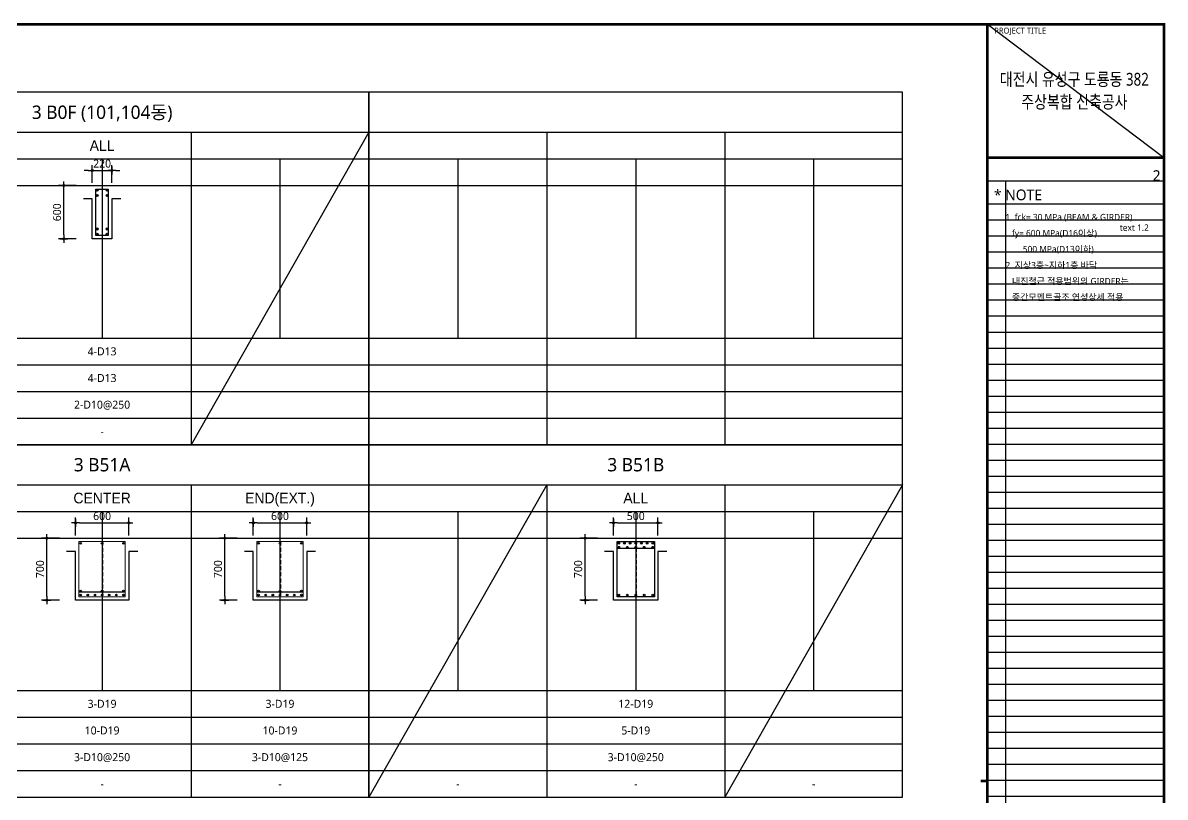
# Model space of a CAD drawing. Header units: millimetres. Extents: x 0 to 252030, y -124740 to 196020.
# Drawn here: x 37062 to 49905, y 151250 to 159960 of the extents above; entities that cross this region are included whole.
import ezdxf
from ezdxf.enums import TextEntityAlignment as Align

# ---------------------------------------------------------------- set-up
doc = ezdxf.new("R2010")
doc.units = ezdxf.units.MM
doc.header["$LTSCALE"] = 30
doc.linetypes.add('HID', pattern=[2.3, 1.5, -0.8])
doc.layers.get('DEFPOINTS').update_dxf_attribs({"color": 142})
for name, color, linetype in [('0-SEC1', 3, 'Continuous'), ('CON', 2, 'Continuous'), ('DIM', 7, 'Continuous'), ('ETC', 7, 'Continuous'), ('S-철근', 3, 'Continuous'), ('SHEET', 7, 'Continuous'), ('TEX', 3, 'Continuous'), ('TXT', 3, 'Continuous'), ('XR-FORM_(도룡동)$0$AA-SHEET', 9, 'Continuous'), ('XR-FORM_(도룡동)$0$Sheet', 7, 'Continuous'), ('XR-FORM_(도룡동)$0$Sheet-text', 3, 'Continuous')]:
    doc.layers.add(name, color=color, linetype=linetype)
doc.layers.add('Stirrup', color=1, linetype='Continuous', lineweight=0)
doc.layers.add('TieBar', color=7, linetype='HID', lineweight=0)
doc.styles.get("Standard").update_dxf_attribs({"font": 'malgun.ttf'})
doc.styles.add('XR-FORM_(도룡동)$3$맑은고딕', font='malgun.ttf')
doc.styles.add('돋움', font='Dotum.ttf')
doc.styles.add('맑은 고딕', font='malgun.ttf')
doc.dimstyles.new('30NDIM', dxfattribs={"dimscale": 50, "dimtxt": 3, "dimasz": 1.5, "dimexe": 2, "dimexo": 6, "dimgap": 1, "dimtad": 1, "dimdec": 0, "dimrnd": 0.25, "dimzin": 0, "dimdsep": 46, "dimtxsty": 'Standard', "dimblk": 'Z_DOT', "dimcen": 5, "dimclrd": 256, "dimclre": 256, "dimclrt": 3, "dimadec": 0, "dimazin": 0, "dimtm": 1e-09, "dimtfac": 1, "dimtdec": 0, "dimtix": 1, "dimtmove": 2, "dimatfit": 1, "dimldrblk": 'Z_DOT', "dimfxl": 1, "dimtolj": 1, "dimtzin": 0, "dimarcsym": 0})

# ---------------------------------------------------------------- blocks, each defined once
blk = doc.blocks.new('XR-FORM_(도룡동)$0$S')
at = {"layer": 'DEFPOINTS'}
for p, q in [((75750, 52950), (82250, 52950)), ((75640, 52073), (82226, 52073)), ((76315, 52073), (76315, 20700)), ((82250, 51196), (75640, 51196)), ((82250, 50596), (75640, 50596)), ((82250, 49996), (75640, 49996)), ((82250, 49396), (75640, 49396)), ((82250, 48796), (75640, 48796)), ((82250, 48196), (75640, 48196)), ((82250, 47596), (75640, 47596)), ((82250, 46996), (75640, 46996)), ((82250, 46396), (75640, 46396)), ((82250, 45796), (75640, 45796)), ((82250, 45196), (75640, 45196)), ((82250, 44596), (75640, 44596)), ((82250, 43996), (75640, 43996)), ((82250, 43396), (75640, 43396)), ((82250, 42796), (75640, 42796)), ((82250, 42196), (75640, 42196)), ((82250, 41596), (75640, 41596)), ((82250, 40996), (75640, 40996)), ((82250, 40396), (75640, 40396)), ((82250, 39796), (75640, 39796)), ((82250, 39196), (75640, 39196)), ((82250, 38596), (75640, 38596)), ((82250, 37996), (75640, 37996)), ((82250, 37396), (75640, 37396)), ((82250, 36796), (75640, 36796)), ((82250, 36196), (75640, 36196)), ((82250, 35596), (75640, 35596)), ((82250, 34996), (75640, 34996)), ((82250, 34396), (75640, 34396)), ((82250, 33796), (75640, 33796)), ((82250, 33196), (75640, 33196)), ((82250, 32596), (75640, 32596)), ((82250, 31996), (75640, 31996)), ((82250, 31396), (75640, 31396)), ((82250, 30796), (75640, 30796)), ((82250, 30196), (75640, 30196)), ((82250, 29596), (75640, 29596)), ((82250, 28996), (75640, 28996))]:
    blk.add_line(p, q, dxfattribs=at)
at = {"layer": 'XR-FORM_(도룡동)$0$AA-SHEET', "const_width": 99.9}
blk.add_lwpolyline([(75750, 52950), (82250, 52950)], dxfattribs=at)
at = {"layer": 'XR-FORM_(도룡동)$0$Sheet', "const_width": 100}
blk.add_lwpolyline([(1850, 57950), (82250, 57950), (82250, 1200), (1850, 1200)], close=True, dxfattribs=at)
for points in [[(75640, 57950), (75640, 1200)], [(75640, 52950), (82250, 52950)]]:
    blk.add_lwpolyline(points, dxfattribs=at)
at = {"layer": 'XR-FORM_(도룡동)$0$Sheet', "linetype": 'Continuous', "const_width": 100}
blk.add_lwpolyline([(75640, 29575), (75390, 29575)], dxfattribs=at)
at = {"layer": 'DEFPOINTS', "style": 'XR-FORM_(도룡동)$3$맑은고딕'}
blk.add_text('2', height=400, dxfattribs=at).set_placement((82126, 52273), align=Align.MIDDLE_RIGHT)
blk.add_text('text 1.2', height=240, dxfattribs=at).set_placement((80599, 50202))
at = {"layer": 'XR-FORM_(도룡동)$0$Sheet', "style": 'XR-FORM_(도룡동)$3$맑은고딕'}
blk.add_text('PROJECT TITLE', height=220, dxfattribs=at).set_placement((75890, 57600))
at = {"layer": 'XR-FORM_(도룡동)$0$Sheet-text', "style": 'XR-FORM_(도룡동)$3$맑은고딕'}
blk.add_text('* NOTE', height=400, dxfattribs=at).set_placement((75881, 51550), align=Align.MIDDLE_LEFT)
blk = doc.blocks.new('XR-FORM_(도룡동)', base_point=(101.33, -56114.51))
at = {"layer": 'DEFPOINTS'}
blk.add_line((377.95, 289.75), (411, 264.75), dxfattribs=at)
at = {"xscale": 0.005, "yscale": 0.005, "zscale": 0.005}
blk.add_blockref('XR-FORM_(도룡동)$0$S', (-0.25, 0), dxfattribs=at)
at = {"layer": 'XR-FORM_(도룡동)$0$Sheet-text', "style": 'XR-FORM_(도룡동)$3$맑은고딕', "width": 0.8}
for s, p in [('대전시 유성구 도룡동 382', (394.23, 279.42)), ('주상복합 신축공사', (394.23, 275.17))]:
    blk.add_text(s, height=2.4, dxfattribs=at).set_placement(p, align=Align.MIDDLE_CENTER)
blk = doc.blocks.new('4등분')
at = {"layer": 'DEFPOINTS'}
for p, q in [((1000, 3214), (1000, 1200)), ((3000, 3214), (3000, 1200)), ((5000, 3214), (5000, 1200)), ((0, 2914), (6000, 2914))]:
    blk.add_line(p, q, dxfattribs=at)
at = {"layer": 'SHEET'}
blk.add_line((0, 3514), (6000, 3514), dxfattribs=at)
at = {"layer": 'SHEET', "color": 6}
for p, q in [((2000, 3514), (2000, 0)), ((4000, 3514), (4000, 0)), ((0, 3214), (6000, 3214)), ((0, 1200), (6000, 1200)), ((0, 900), (6000, 900)), ((0, 600), (6000, 600)), ((0, 300), (6000, 300))]:
    blk.add_line(p, q, dxfattribs=at)
at = {"layer": 'SHEET'}
blk.add_lwpolyline([(6000, 3964), (0, 3964), (0, 0), (6000, 0)], close=True, dxfattribs=at)
blk = doc.blocks.new('NOTE-보일람표')
at = {"layer": 'TEX', "style": '맑은 고딕'}
for s, p in [('1. fck= 30 MPa (BEAM & GIRDER)', (0, -144)), ('   fy= 600 MPa(D16이상) ', (0, -324)), ('        500 MPa(D13이하)', (0, -504)), ('2. 지상3층~지하1층 바닥', (0, -684)), ('   내진철근 적용범위의 GIRDER는', (0, -864)), ('   중간모멘트골조 연성상세 적용', (0, -1044))]:
    blk.add_text(s, height=72, dxfattribs=at).set_placement(p, align=Align.MIDDLE_LEFT)
blk = doc.blocks.new('Z_DOT')
at = {"layer": 'DIM', "color": 0}
for p, q in [((-1, 0), (1, 0)), ((0, -1), (0, 1))]:
    blk.add_line(p, q, dxfattribs=at)
for radius in [0.25, 0.125]:
    blk.add_circle((0, 0), radius, dxfattribs=at)
blk = doc.blocks.new('*D167')
at = {"layer": 'DEFPOINTS', "color": 0, "transparency": 16777216}
for p in [(44203, 154335), (43703, 154015), (44203, 154015)]:
    blk.add_point(p, dxfattribs=at)
at = {"layer": 'DIM', "lineweight": -2, "transparency": 16777216}
for p, q in [((43703, 154195), (43703, 154395)), ((44203, 154195), (44203, 154395)), ((43748, 154335), (44158, 154335))]:
    blk.add_line(p, q, dxfattribs=at)
at = {"layer": 'DIM', "lineweight": -2, "transparency": 16777216, "xscale": 45, "yscale": 45, "zscale": 45, "rotation": 180}
blk.add_blockref('Z_DOT', (43703, 154335), dxfattribs=at)
at = {"layer": 'DIM', "lineweight": -2, "transparency": 16777216, "xscale": 45, "yscale": 45, "zscale": 45}
blk.add_blockref('Z_DOT', (44203, 154335), dxfattribs=at)
at = {"layer": 'DIM', "color": 3, "transparency": 16777216, "insert": (43953, 154412), "char_height": 90, "attachment_point": 5}
blk.add_mtext('\\A1;500', dxfattribs=at)
blk = doc.blocks.new('*D168')
at = {"layer": 'DEFPOINTS', "color": 0, "transparency": 16777216}
for p in [(43383, 154165), (43703, 154165), (43703, 153465)]:
    blk.add_point(p, dxfattribs=at)
at = {"layer": 'DIM', "lineweight": -2, "transparency": 16777216}
for p, q in [((43523, 154165), (43323, 154165)), ((43383, 153510), (43383, 154120)), ((43523, 153465), (43323, 153465))]:
    blk.add_line(p, q, dxfattribs=at)
at = {"layer": 'DIM', "lineweight": -2, "transparency": 16777216, "xscale": 45, "yscale": 45, "zscale": 45}
for p, rotation in [((43383, 154165), 90), ((43383, 153465), 270)]:
    blk.add_blockref('Z_DOT', p, dxfattribs=dict(at, rotation=rotation))
at = {"layer": 'DIM', "color": 3, "transparency": 16777216, "insert": (43306, 153815), "char_height": 90, "attachment_point": 5, "rotation": 90}
blk.add_mtext('\\A1;700', dxfattribs=at)
blk = doc.blocks.new('*D1037')
at = {"layer": 'DEFPOINTS', "color": 0, "transparency": 16777216}
for p in [(38253, 154335), (37653, 154015), (38253, 154015)]:
    blk.add_point(p, dxfattribs=at)
at = {"layer": 'DIM', "lineweight": -2, "transparency": 16777216}
for p, q in [((37653, 154195), (37653, 154395)), ((38253, 154195), (38253, 154395)), ((37698, 154335), (38208, 154335))]:
    blk.add_line(p, q, dxfattribs=at)
at = {"layer": 'DIM', "lineweight": -2, "transparency": 16777216, "xscale": 45, "yscale": 45, "zscale": 45, "rotation": 180}
blk.add_blockref('Z_DOT', (37653, 154335), dxfattribs=at)
at = {"layer": 'DIM', "lineweight": -2, "transparency": 16777216, "xscale": 45, "yscale": 45, "zscale": 45}
blk.add_blockref('Z_DOT', (38253, 154335), dxfattribs=at)
at = {"layer": 'DIM', "color": 3, "transparency": 16777216, "insert": (37953, 154412), "char_height": 90, "attachment_point": 5}
blk.add_mtext('\\A1;600', dxfattribs=at)
blk = doc.blocks.new('*D1038')
at = {"layer": 'DEFPOINTS', "color": 0, "transparency": 16777216}
for p in [(37333, 154165), (37653, 154165), (37653, 153465)]:
    blk.add_point(p, dxfattribs=at)
at = {"layer": 'DIM', "lineweight": -2, "transparency": 16777216}
for p, q in [((37473, 154165), (37273, 154165)), ((37333, 153510), (37333, 154120)), ((37473, 153465), (37273, 153465))]:
    blk.add_line(p, q, dxfattribs=at)
at = {"layer": 'DIM', "lineweight": -2, "transparency": 16777216, "xscale": 45, "yscale": 45, "zscale": 45}
for p, rotation in [((37333, 154165), 90), ((37333, 153465), 270)]:
    blk.add_blockref('Z_DOT', p, dxfattribs=dict(at, rotation=rotation))
at = {"layer": 'DIM', "color": 3, "transparency": 16777216, "insert": (37256, 153815), "char_height": 90, "attachment_point": 5, "rotation": 90}
blk.add_mtext('\\A1;700', dxfattribs=at)
blk = doc.blocks.new('*D1039')
at = {"layer": 'DEFPOINTS', "color": 0, "transparency": 16777216}
for p in [(40253, 154335), (39653, 154015), (40253, 154015)]:
    blk.add_point(p, dxfattribs=at)
at = {"layer": 'DIM', "lineweight": -2, "transparency": 16777216}
for p, q in [((39653, 154195), (39653, 154395)), ((40253, 154195), (40253, 154395)), ((39698, 154335), (40208, 154335))]:
    blk.add_line(p, q, dxfattribs=at)
at = {"layer": 'DIM', "lineweight": -2, "transparency": 16777216, "xscale": 45, "yscale": 45, "zscale": 45, "rotation": 180}
blk.add_blockref('Z_DOT', (39653, 154335), dxfattribs=at)
at = {"layer": 'DIM', "lineweight": -2, "transparency": 16777216, "xscale": 45, "yscale": 45, "zscale": 45}
blk.add_blockref('Z_DOT', (40253, 154335), dxfattribs=at)
at = {"layer": 'DIM', "color": 3, "transparency": 16777216, "insert": (39953, 154412), "char_height": 90, "attachment_point": 5}
blk.add_mtext('\\A1;600', dxfattribs=at)
blk = doc.blocks.new('*D1040')
at = {"layer": 'DEFPOINTS', "color": 0, "transparency": 16777216}
for p in [(39333, 154165), (39653, 154165), (39653, 153465)]:
    blk.add_point(p, dxfattribs=at)
at = {"layer": 'DIM', "lineweight": -2, "transparency": 16777216}
for p, q in [((39473, 154165), (39273, 154165)), ((39333, 153510), (39333, 154120)), ((39473, 153465), (39273, 153465))]:
    blk.add_line(p, q, dxfattribs=at)
at = {"layer": 'DIM', "lineweight": -2, "transparency": 16777216, "xscale": 45, "yscale": 45, "zscale": 45}
for p, rotation in [((39333, 154165), 90), ((39333, 153465), 270)]:
    blk.add_blockref('Z_DOT', p, dxfattribs=dict(at, rotation=rotation))
at = {"layer": 'DIM', "color": 3, "transparency": 16777216, "insert": (39256, 153815), "char_height": 90, "attachment_point": 5, "rotation": 90}
blk.add_mtext('\\A1;700', dxfattribs=at)
blk = doc.blocks.new('*D1151')
at = {"layer": 'DEFPOINTS', "color": 0, "transparency": 16777216}
for p in [(38063, 158300), (37843, 157979), (38063, 157979)]:
    blk.add_point(p, dxfattribs=at)
at = {"layer": 'DIM', "lineweight": -2, "transparency": 16777216}
for p, q in [((37843, 158159), (37843, 158360)), ((38063, 158159), (38063, 158360)), ((37798, 158300), (37753, 158300)), ((37843, 158300), (38063, 158300)), ((38108, 158300), (38153, 158300))]:
    blk.add_line(p, q, dxfattribs=at)
at = {"layer": 'DIM', "lineweight": -2, "transparency": 16777216, "xscale": 45, "yscale": 45, "zscale": 45}
blk.add_blockref('Z_DOT', (37843, 158300), dxfattribs=at)
at = {"layer": 'DIM', "lineweight": -2, "transparency": 16777216, "xscale": 45, "yscale": 45, "zscale": 45, "rotation": 180}
blk.add_blockref('Z_DOT', (38063, 158300), dxfattribs=at)
at = {"layer": 'DIM', "color": 3, "transparency": 16777216, "insert": (37953, 158376), "char_height": 90, "attachment_point": 5}
blk.add_mtext('\\A1;220', dxfattribs=at)
blk = doc.blocks.new('*D1152')
at = {"layer": 'DEFPOINTS', "color": 0, "transparency": 16777216}
for p in [(37523, 158129), (37843, 158129), (37843, 157529)]:
    blk.add_point(p, dxfattribs=at)
at = {"layer": 'DIM', "lineweight": -2, "transparency": 16777216}
for p, q in [((37663, 158129), (37463, 158129)), ((37523, 157574), (37523, 158084)), ((37663, 157529), (37463, 157529))]:
    blk.add_line(p, q, dxfattribs=at)
at = {"layer": 'DIM', "lineweight": -2, "transparency": 16777216, "xscale": 45, "yscale": 45, "zscale": 45}
for p, rotation in [((37523, 158129), 90), ((37523, 157529), 270)]:
    blk.add_blockref('Z_DOT', p, dxfattribs=dict(at, rotation=rotation))
at = {"layer": 'DIM', "color": 3, "transparency": 16777216, "insert": (37446, 157829), "char_height": 90, "attachment_point": 5, "rotation": 90}
blk.add_mtext('\\A1;600', dxfattribs=at)

msp = doc.modelspace()

# ---------------------------------------------------------------- hatches: boundary and pattern name
at = {"layer": 'S-철근'}
h = msp.add_hatch(color=256, dxfattribs=at)
edge = h.paths.add_edge_path()
edge.add_arc((37712.08013, 154105.91992), 9.55, 0, 180)
edge.add_arc((37712.08013, 154105.91992), 9.55, 180, 360)
h = msp.add_hatch(color=256, dxfattribs=at)
edge = h.paths.add_edge_path()
edge.add_arc((37953.00013, 154105.91992), 9.55, 0, 180)
edge.add_arc((37953.00013, 154105.91992), 9.55, 180, 360)
h = msp.add_hatch(color=256, dxfattribs=at)
edge = h.paths.add_edge_path()
edge.add_arc((38193.92013, 154105.91992), 9.55, 0, 180)
edge.add_arc((38193.92013, 154105.91992), 9.55, 180, 360)
h = msp.add_hatch(color=256, dxfattribs=at)
edge = h.paths.add_edge_path()
edge.add_arc((39712.08013, 154105.91992), 9.55, 0, 180)
edge.add_arc((39712.08013, 154105.91992), 9.55, 180, 360)
h = msp.add_hatch(color=256, dxfattribs=at)
edge = h.paths.add_edge_path()
edge.add_arc((39953.00013, 154105.91992), 9.55, 0, 180)
edge.add_arc((39953.00013, 154105.91992), 9.55, 180, 360)
h = msp.add_hatch(color=256, dxfattribs=at)
edge = h.paths.add_edge_path()
edge.add_arc((40193.92013, 154105.91992), 9.55, 0, 180)
edge.add_arc((40193.92013, 154105.91992), 9.55, 180, 360)
h = msp.add_hatch(color=256, dxfattribs=at)
edge = h.paths.add_edge_path()
edge.add_arc((43762.08013, 154061.81992), 9.55, 0, 180)
edge.add_arc((43762.08013, 154061.81992), 9.55, 180, 360)
h = msp.add_hatch(color=256, dxfattribs=at)
edge = h.paths.add_edge_path()
edge.add_arc((43762.08118, 154105.77866), 9.55, 0, 180)
edge.add_arc((43762.08118, 154105.77866), 9.55, 180, 360)
h = msp.add_hatch(color=256, dxfattribs=at)
edge = h.paths.add_edge_path()
edge.add_arc((43825.72118, 154105.77866), 9.55, 0, 180)
edge.add_arc((43825.72118, 154105.77866), 9.55, 180, 360)
h = msp.add_hatch(color=256, dxfattribs=at)
edge = h.paths.add_edge_path()
edge.add_arc((43857.54013, 154061.81992), 9.55, 0, 180)
edge.add_arc((43857.54013, 154061.81992), 9.55, 180, 360)
h = msp.add_hatch(color=256, dxfattribs=at)
edge = h.paths.add_edge_path()
edge.add_arc((43889.36118, 154105.77866), 9.55, 0, 180)
edge.add_arc((43889.36118, 154105.77866), 9.55, 180, 360)
h = msp.add_hatch(color=256, dxfattribs=at)
edge = h.paths.add_edge_path()
edge.add_arc((43953.00013, 154061.81992), 9.55, 0, 180)
edge.add_arc((43953.00013, 154061.81992), 9.55, 180, 360)
h = msp.add_hatch(color=256, dxfattribs=at)
edge = h.paths.add_edge_path()
edge.add_arc((43953.00118, 154105.77866), 9.55, 0, 180)
edge.add_arc((43953.00118, 154105.77866), 9.55, 180, 360)
h = msp.add_hatch(color=256, dxfattribs=at)
edge = h.paths.add_edge_path()
edge.add_arc((44016.64118, 154105.77866), 9.55, 0, 180)
edge.add_arc((44016.64118, 154105.77866), 9.55, 180, 360)
h = msp.add_hatch(color=256, dxfattribs=at)
edge = h.paths.add_edge_path()
edge.add_arc((44048.46013, 154061.81992), 9.55, 0, 180)
edge.add_arc((44048.46013, 154061.81992), 9.55, 180, 360)
h = msp.add_hatch(color=256, dxfattribs=at)
edge = h.paths.add_edge_path()
edge.add_arc((44080.28118, 154105.77866), 9.55, 0, 180)
edge.add_arc((44080.28118, 154105.77866), 9.55, 180, 360)
h = msp.add_hatch(color=256, dxfattribs=at)
edge = h.paths.add_edge_path()
edge.add_arc((44143.92013, 154061.81992), 9.55, 0, 180)
edge.add_arc((44143.92013, 154061.81992), 9.55, 180, 360)
h = msp.add_hatch(color=256, dxfattribs=at)
edge = h.paths.add_edge_path()
edge.add_arc((44143.92118, 154105.77866), 9.55, 0, 180)
edge.add_arc((44143.92118, 154105.77866), 9.55, 180, 360)
h = msp.add_hatch(color=256, dxfattribs=at)
edge = h.paths.add_edge_path()
edge.add_arc((37712.08013, 153568.17992), 9.55, 0, 180)
edge.add_arc((37712.08013, 153568.17992), 9.55, 180, 360)
h = msp.add_hatch(color=256, dxfattribs=at)
edge = h.paths.add_edge_path()
edge.add_arc((37712.08013, 153524.07992), 9.55, 0, 180)
edge.add_arc((37712.08013, 153524.07992), 9.55, 180, 360)
h = msp.add_hatch(color=256, dxfattribs=at)
edge = h.paths.add_edge_path()
edge.add_arc((37792.3868, 153524.07992), 9.55, 0, 180)
edge.add_arc((37792.3868, 153524.07992), 9.55, 180, 360)
h = msp.add_hatch(color=256, dxfattribs=at)
edge = h.paths.add_edge_path()
edge.add_arc((37872.69347, 153524.07992), 9.55, 0, 180)
edge.add_arc((37872.69347, 153524.07992), 9.55, 180, 360)
h = msp.add_hatch(color=256, dxfattribs=at)
edge = h.paths.add_edge_path()
edge.add_arc((37953.00013, 153568.17992), 9.55, 0, 180)
edge.add_arc((37953.00013, 153568.17992), 9.55, 180, 360)
h = msp.add_hatch(color=256, dxfattribs=at)
edge = h.paths.add_edge_path()
edge.add_arc((37953.00013, 153524.07992), 9.55, 0, 180)
edge.add_arc((37953.00013, 153524.07992), 9.55, 180, 360)
h = msp.add_hatch(color=256, dxfattribs=at)
edge = h.paths.add_edge_path()
edge.add_arc((38033.3068, 153524.07992), 9.55, 0, 180)
edge.add_arc((38033.3068, 153524.07992), 9.55, 180, 360)
h = msp.add_hatch(color=256, dxfattribs=at)
edge = h.paths.add_edge_path()
edge.add_arc((38113.61347, 153524.07992), 9.55, 0, 180)
edge.add_arc((38113.61347, 153524.07992), 9.55, 180, 360)
h = msp.add_hatch(color=256, dxfattribs=at)
edge = h.paths.add_edge_path()
edge.add_arc((38193.92013, 153568.17992), 9.55, 0, 180)
edge.add_arc((38193.92013, 153568.17992), 9.55, 180, 360)
h = msp.add_hatch(color=256, dxfattribs=at)
edge = h.paths.add_edge_path()
edge.add_arc((38193.92013, 153524.07992), 9.55, 0, 180)
edge.add_arc((38193.92013, 153524.07992), 9.55, 180, 360)
h = msp.add_hatch(color=256, dxfattribs=at)
edge = h.paths.add_edge_path()
edge.add_arc((39712.08013, 153568.17992), 9.55, 0, 180)
edge.add_arc((39712.08013, 153568.17992), 9.55, 180, 360)
h = msp.add_hatch(color=256, dxfattribs=at)
edge = h.paths.add_edge_path()
edge.add_arc((39712.08013, 153524.07992), 9.55, 0, 180)
edge.add_arc((39712.08013, 153524.07992), 9.55, 180, 360)
h = msp.add_hatch(color=256, dxfattribs=at)
edge = h.paths.add_edge_path()
edge.add_arc((39792.3868, 153524.07992), 9.55, 0, 180)
edge.add_arc((39792.3868, 153524.07992), 9.55, 180, 360)
h = msp.add_hatch(color=256, dxfattribs=at)
edge = h.paths.add_edge_path()
edge.add_arc((39872.69347, 153524.07992), 9.55, 0, 180)
edge.add_arc((39872.69347, 153524.07992), 9.55, 180, 360)
h = msp.add_hatch(color=256, dxfattribs=at)
edge = h.paths.add_edge_path()
edge.add_arc((39953.00013, 153568.17992), 9.55, 0, 180)
edge.add_arc((39953.00013, 153568.17992), 9.55, 180, 360)
h = msp.add_hatch(color=256, dxfattribs=at)
edge = h.paths.add_edge_path()
edge.add_arc((39953.00013, 153524.07992), 9.55, 0, 180)
edge.add_arc((39953.00013, 153524.07992), 9.55, 180, 360)
h = msp.add_hatch(color=256, dxfattribs=at)
edge = h.paths.add_edge_path()
edge.add_arc((40033.3068, 153524.07992), 9.55, 0, 180)
edge.add_arc((40033.3068, 153524.07992), 9.55, 180, 360)
h = msp.add_hatch(color=256, dxfattribs=at)
edge = h.paths.add_edge_path()
edge.add_arc((40113.61347, 153524.07992), 9.55, 0, 180)
edge.add_arc((40113.61347, 153524.07992), 9.55, 180, 360)
h = msp.add_hatch(color=256, dxfattribs=at)
edge = h.paths.add_edge_path()
edge.add_arc((40193.92013, 153568.17992), 9.55, 0, 180)
edge.add_arc((40193.92013, 153568.17992), 9.55, 180, 360)
h = msp.add_hatch(color=256, dxfattribs=at)
edge = h.paths.add_edge_path()
edge.add_arc((40193.92013, 153524.07992), 9.55, 0, 180)
edge.add_arc((40193.92013, 153524.07992), 9.55, 180, 360)
h = msp.add_hatch(color=256, dxfattribs=at)
edge = h.paths.add_edge_path()
edge.add_arc((43762.08118, 153524.22117), 9.55, 180, 360, ccw=False)
edge.add_arc((43762.08118, 153524.22117), 9.55, 0, 180, ccw=False)
h = msp.add_hatch(color=256, dxfattribs=at)
edge = h.paths.add_edge_path()
edge.add_arc((43857.54118, 153524.22117), 9.55, 0, 180)
edge.add_arc((43857.54118, 153524.22117), 9.55, 180, 360)
h = msp.add_hatch(color=256, dxfattribs=at)
edge = h.paths.add_edge_path()
edge.add_arc((43953.00118, 153524.22117), 9.55, 0, 180)
edge.add_arc((43953.00118, 153524.22117), 9.55, 180, 360)
h = msp.add_hatch(color=256, dxfattribs=at)
edge = h.paths.add_edge_path()
edge.add_arc((44048.46118, 153524.22117), 9.55, 0, 180)
edge.add_arc((44048.46118, 153524.22117), 9.55, 180, 360)
h = msp.add_hatch(color=256, dxfattribs=at)
edge = h.paths.add_edge_path()
edge.add_arc((44143.92118, 153524.22117), 9.55, 0, 180)
edge.add_arc((44143.92118, 153524.22117), 9.55, 180, 360)

# ---------------------------------------------------------------- linework, layer by layer
at = {"layer": 'CON', "color": 8}
for p, q in [((37743.00013, 158129.49992), (38163.00013, 158129.49992)), ((37553.00013, 154164.99992), (38353.00013, 154164.99992)), ((39553.00013, 154164.99992), (40353.00013, 154164.99992)), ((43603.00013, 154164.99992), (44303.00013, 154164.99992))]:
    msp.add_line(p, q, dxfattribs=at)
for points in [[(38163.00013, 157979.49992), (38063.00013, 157979.49992), (38063.00013, 157529.49992), (37843.00013, 157529.49992), (37843.00013, 157979.49992), (37743.00013, 157979.49992)], [(38353.00013, 154014.99992), (38253.00013, 154014.99992), (38253.00013, 153464.99992), (37653.00013, 153464.99992), (37653.00013, 154014.99992), (37553.00013, 154014.99992)], [(40353.00013, 154014.99992), (40253.00013, 154014.99992), (40253.00013, 153464.99992), (39653.00013, 153464.99992), (39653.00013, 154014.99992), (39553.00013, 154014.99992)], [(44303.00013, 154014.99992), (44203.00013, 154014.99992), (44203.00013, 153464.99992), (43703.00013, 153464.99992), (43703.00013, 154014.99992), (43603.00013, 154014.99992)]]:
    msp.add_lwpolyline(points, dxfattribs=at)
at = {"layer": 'ETC', "color": 8}
for p, q in [((43743.00013, 154052.26992), (44163.00013, 154052.26992)), ((37693.00013, 153558.62992), (38213.00013, 153558.62992)), ((39693.00013, 153558.62992), (40213.00013, 153558.62992))]:
    msp.add_line(p, q, dxfattribs=at)
at = {"layer": 'S-철근', "const_width": 12.5}
for points in [[(37888.75013, 158077.49992, 1), (37901.25013, 158077.49992, 1)], [(37888.75013, 158017.49992, 1), (37901.25013, 158017.49992, 1)], [(38003.75013, 158077.49992, 1), (38016.25013, 158077.49992, 1)], [(38003.75013, 158017.49992, 1), (38016.25013, 158017.49992, 1)], [(37888.75013, 157641.49992, 1), (37901.25013, 157641.49992, 1)], [(37888.75013, 157581.49992, 1), (37901.25013, 157581.49992, 1)], [(38003.75013, 157641.49992, 1), (38016.25013, 157641.49992, 1)], [(38003.75013, 157581.49992, 1), (38016.25013, 157581.49992, 1)]]:
    msp.add_lwpolyline(points, format="xyb", close=True, dxfattribs=at)
at = {"layer": 'S-철근'}
for points in [[(37883.00013, 157569.49992), (37883.00013, 158089.49992), (38023.00013, 158089.49992), (38023.00013, 157569.49992), (37883.00013, 157569.49992)], [(43743.00013, 153504.99992), (43743.00013, 154124.99992), (44163.00013, 154124.99992), (44163.00013, 153504.99992), (43743.00013, 153504.99992)]]:
    msp.add_lwpolyline(points, dxfattribs=at)
for centre, radius in [((37895.00013, 158077.49992), 12.5), ((37895.00013, 158017.49992), 12.5), ((38010.00013, 158077.49992), 12.5), ((38010.00013, 158017.49992), 12.5), ((37895.00013, 157641.49992), 12.5), ((37895.00013, 157581.49992), 12.5), ((38010.00013, 157641.49992), 12.5), ((38010.00013, 157581.49992), 12.5), ((37712.08013, 154105.91992), 9.55), ((37953.00013, 154105.91992), 9.55), ((38193.92013, 154105.91992), 9.55), ((39712.08013, 154105.91992), 9.55), ((39953.00013, 154105.91992), 9.55), ((40193.92013, 154105.91992), 9.55), ((43762.08013, 154061.81992), 9.55), ((43762.08118, 154105.77866), 9.55), ((43825.72118, 154105.77866), 9.55), ((43857.54013, 154061.81992), 9.55), ((43889.36118, 154105.77866), 9.55), ((43953.00013, 154061.81992), 9.55), ((43953.00118, 154105.77866), 9.55), ((44016.64118, 154105.77866), 9.55), ((44048.46013, 154061.81992), 9.55), ((44080.28118, 154105.77866), 9.55), ((44143.92013, 154061.81992), 9.55), ((44143.92118, 154105.77866), 9.55), ((37712.08013, 153568.17992), 9.55), ((37712.08013, 153524.07992), 9.55), ((37792.3868, 153524.07992), 9.55), ((37872.69347, 153524.07992), 9.55), ((37953.00013, 153568.17992), 9.55), ((37953.00013, 153524.07992), 9.55), ((38033.3068, 153524.07992), 9.55), ((38113.61347, 153524.07992), 9.55), ((38193.92013, 153568.17992), 9.55), ((38193.92013, 153524.07992), 9.55), ((39712.08013, 153568.17992), 9.55), ((39712.08013, 153524.07992), 9.55), ((39792.3868, 153524.07992), 9.55), ((39872.69347, 153524.07992), 9.55), ((39953.00013, 153568.17992), 9.55), ((39953.00013, 153524.07992), 9.55), ((40033.3068, 153524.07992), 9.55), ((40113.61347, 153524.07992), 9.55), ((40193.92013, 153568.17992), 9.55), ((40193.92013, 153524.07992), 9.55), ((43762.08118, 153524.22117), 9.55), ((43857.54118, 153524.22117), 9.55), ((43953.00118, 153524.22117), 9.55), ((44048.46118, 153524.22117), 9.55), ((44143.92118, 153524.22117), 9.55)]:
    msp.add_circle(centre, radius, dxfattribs=at)
at = {"layer": 'SHEET'}
for p, q in [((40953.00013, 158729.49992), (38953.00013, 155214.99992)), ((42953.00013, 154764.99992), (40953.00013, 151250.49992)), ((46953.00013, 154764.99992), (44953.00013, 151250.49992))]:
    msp.add_line(p, q, dxfattribs=at)
at = {"layer": 'Stirrup', "color": 3}
for points in [[(37693.00013, 153504.99992), (37693.00013, 154124.99992), (38213.00013, 154124.99992), (38213.00013, 153504.99992), (37693.00013, 153504.99992)], [(39693.00013, 153504.99992), (39693.00013, 154124.99992), (40213.00013, 154124.99992), (40213.00013, 153504.99992), (39693.00013, 153504.99992)]]:
    msp.add_lwpolyline(points, dxfattribs=at)
at = {"layer": 'TieBar'}
for p, q in [((37962.55013, 154124.99992), (37962.55013, 153504.99992)), ((39962.55013, 154124.99992), (39962.55013, 153504.99992)), ((43962.55013, 154124.99992), (43962.55013, 153504.99992))]:
    msp.add_line(p, q, dxfattribs=at)

# ---------------------------------------------------------------- block references
for p in [(34953.00013, 155214.99992), (40953.00013, 155214.99992), (34953.00013, 151250.49992), (40953.00013, 151250.49992)]:
    msp.add_blockref('4등분', p)
at = {"layer": '0-SEC1', "xscale": 60, "yscale": 60, "zscale": 60}
msp.add_blockref('XR-FORM_(도룡동)', (31310.02429, -3224310.57868), dxfattribs=at)
at = {"layer": 'S-철근'}
msp.add_blockref('NOTE-보일람표', (48109.3931, 157918.91905), dxfattribs=at)

# ---------------------------------------------------------------- texts
at = {"layer": 'TXT', "color": 2, "style": '맑은 고딕'}
for s, p in [('3 B0F (101,104동)', (37953.00013, 158954.49992)), ('3 B51A', (37953.00013, 154989.99992)), ('3 B51B', (43953.00013, 154989.99992))]:
    msp.add_text(s, height=150, dxfattribs=at).set_placement(p, align=Align.MIDDLE_CENTER)
at = {"layer": 'TXT'}
for s, height, style, p in [('ALL', 120, '돋움', (37953.00013, 158579.49992)), ('4-D13', 90, '맑은 고딕', (37953.00013, 156264.99992)), ('4-D13', 90, '맑은 고딕', (37953.00013, 155964.99992)), ('2-D10@250', 90, '맑은 고딕', (37953.00013, 155664.99992)), ('-', 90, '맑은 고딕', (37953.00013, 155364.99992)), ('CENTER', 120, '돋움', (37953.00013, 154614.99992)), ('END(EXT.)', 120, '돋움', (39953.00013, 154614.99992)), ('ALL', 120, '돋움', (43953.00013, 154614.99992)), ('3-D19', 90, '맑은 고딕', (37953.00013, 152300.49992)), ('3-D19', 90, '맑은 고딕', (39953.00013, 152300.49992)), ('12-D19', 90, '맑은 고딕', (43953.00013, 152300.49992)), ('10-D19', 90, '맑은 고딕', (37953.00013, 152000.49992)), ('10-D19', 90, '맑은 고딕', (39953.00013, 152000.49992)), ('5-D19', 90, '맑은 고딕', (43953.00013, 152000.49992)), ('3-D10@250', 90, '맑은 고딕', (37953.00013, 151700.49992)), ('3-D10@125', 90, '맑은 고딕', (39953.00013, 151700.49992)), ('3-D10@250', 90, '맑은 고딕', (43953.00013, 151700.49992)), ('-', 90, '맑은 고딕', (37953.00013, 151400.49992)), ('-', 90, '맑은 고딕', (39953.00013, 151400.49992)), ('-', 90, '맑은 고딕', (41953.00013, 151400.49992)), ('-', 90, '맑은 고딕', (43953.00013, 151400.49992)), ('-', 90, '맑은 고딕', (43953.00013, 151400.49992)), ('-', 90, '맑은 고딕', (45953.00013, 151400.49992))]:
    msp.add_text(s, height=height, dxfattribs=dict(at, style=style)).set_placement(p, align=Align.MIDDLE_CENTER)

# ---------------------------------------------------------------- dimensions: what is measured, and where the dimension line sits
at = {"layer": 'DIM'}
for base, p1, p2, picture, middle in [((38063.00013, 158299.65148), (37843.00013, 157979.49992), (38063.00013, 157979.49992), '*D1151', (37953.00013, 158376.14945)), ((38253.00013, 154335.15148), (37653.00013, 154014.99992), (38253.00013, 154014.99992), '*D1037', (37953.00013, 154411.64945)), ((40253.00013, 154335.15148), (39653.00013, 154014.99992), (40253.00013, 154014.99992), '*D1039', (39953.00013, 154411.64945)), ((44203.00013, 154335.15148), (43703.00013, 154014.99992), (44203.00013, 154014.99992), '*D167', (43953.00013, 154411.64945))]:
    dim = msp.add_linear_dim(base=base, p1=p1, p2=p2, dimstyle='30NDIM', override={"dimscale": 30, "dimtxsty": 'Standard'}, dxfattribs=at)
    dim.commit()
    dim.dimension.update_dxf_attribs({"geometry": picture, "text_midpoint": middle})
for base, p1, p2, picture, middle in [((37522.84857, 158129.49992), (37843.00013, 157529.49992), (37843.00013, 158129.49992), '*D1152', (37446.3506, 157829.49992)), ((37332.84857, 154164.99992), (37653.00013, 153464.99992), (37653.00013, 154164.99992), '*D1038', (37256.3506, 153814.99992)), ((39332.84857, 154164.99992), (39653.00013, 153464.99992), (39653.00013, 154164.99992), '*D1040', (39256.3506, 153814.99992)), ((43382.84857, 154164.99992), (43703.00013, 153464.99992), (43703.00013, 154164.99992), '*D168', (43306.3506, 153814.99992))]:
    dim = msp.add_linear_dim(base=base, p1=p1, p2=p2, angle=90, dimstyle='30NDIM', override={"dimscale": 30, "dimtxsty": 'Standard'}, dxfattribs=at)
    dim.commit()
    dim.dimension.update_dxf_attribs({"geometry": picture, "text_midpoint": middle})

doc.saveas('drawing.dxf')
